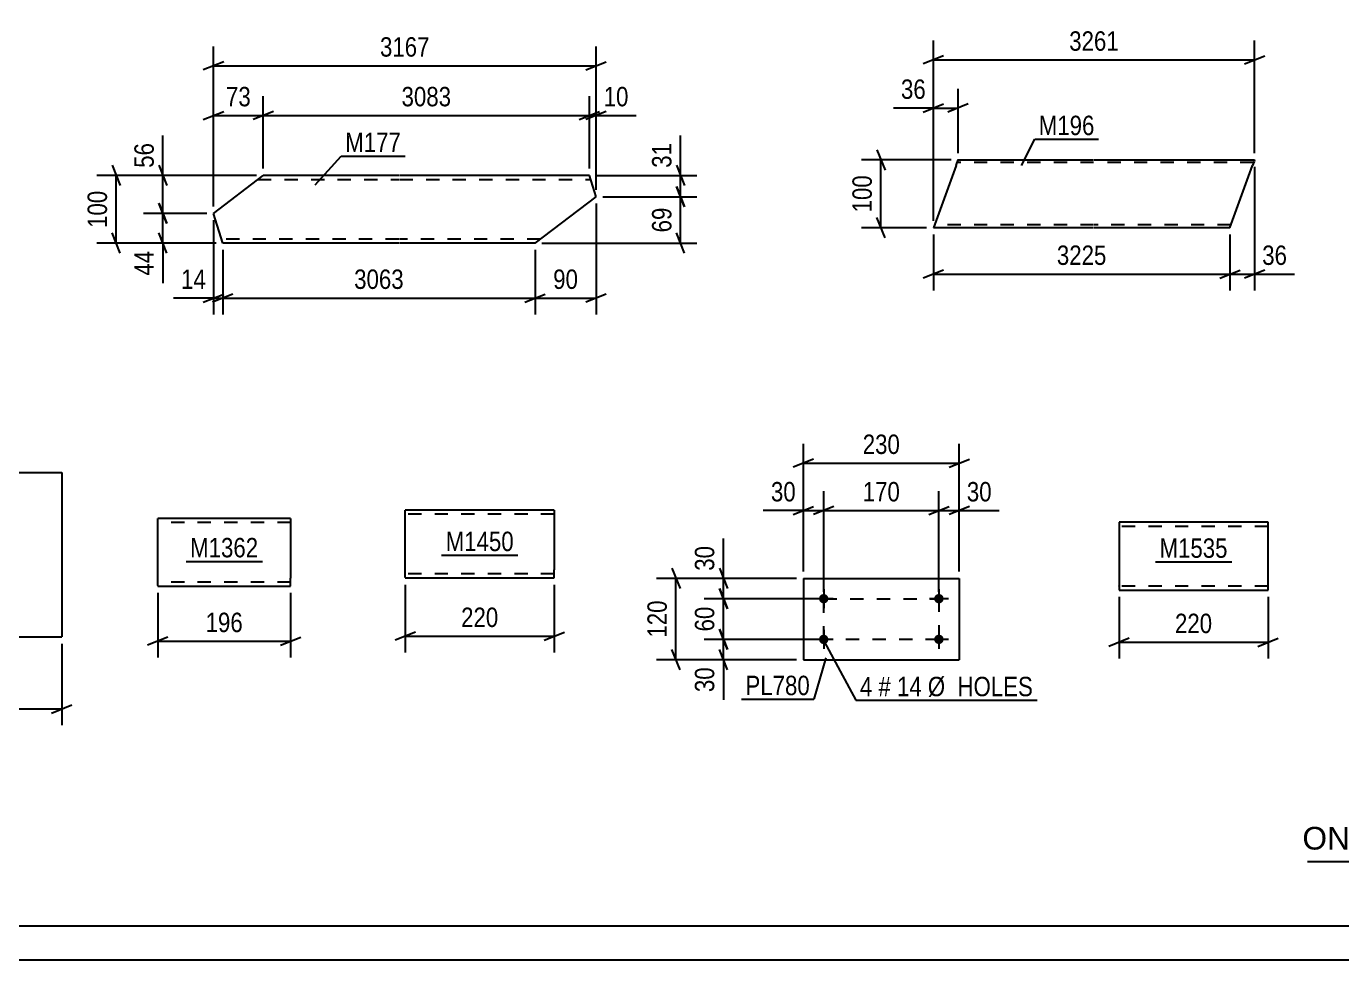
# Model space of a CAD drawing. Header units: millimetres. Extents: x 0 to 841, y 0 to 594.
# Drawn here: x 214 to 408, y 0 to 137.7 of the extents above; entities that cross this region are included whole.
import ezdxf

# ---------------------------------------------------------------- set-up
doc = ezdxf.new("R2010")
doc.units = ezdxf.units.MM
doc.linetypes.add('DXK_LINE_DOT2', pattern=[3.9198, 1.9599, -1.9599])
doc.styles.add('Arial', font='ARIAL.TTF', dxfattribs={"height": 0.2})
doc.styles.add('Arial Narrow', font='ARIALN.TTF', dxfattribs={"height": 0.2})

# ---------------------------------------------------------------- blocks, each defined once
blk = doc.blocks.new('Unknown-814748569-1133')
at = {"color": 5, "linetype": 'Continuous'}
for p, q in [((5, 5), (836, 5)), ((0, 0), (841, 0))]:
    blk.add_line(p, q, dxfattribs=at)
blk = doc.blocks.new('Unknown-814748569-16359')
at = {"color": 7, "linetype": 'Continuous'}
blk.add_line((403, 14.5), (473, 14.5), dxfattribs=at)
at = {"color": 7, "style": 'Arial'}
blk.add_text('ONE-TRUSS MARKED AS TR919', height=3.3428, dxfattribs=at).set_placement((402.24, 16.25))
blk = doc.blocks.new('Part-814748569-10528 - 10527')
at = {"color": 2, "linetype": 'Continuous'}
for p, q in [((397.17, 64.53), (375.2, 64.53)), ((375.2, 64.53), (375.2, 54.62)), ((397.17, 54.53), (397.17, 64.53)), ((375.2, 54.62), (375.2, 54.53)), ((375.2, 54.53), (397.17, 54.53))]:
    blk.add_line(p, q, dxfattribs=at)
at = {"color": 7, "linetype": 'DXK_LINE_DOT2'}
for p, q in [((397.17, 63.93), (375.2, 63.93)), ((375.2, 55.13), (375.2, 55.17)), ((397.17, 55.13), (375.2, 55.13)), ((397.17, 55.13), (397.17, 55.17))]:
    blk.add_line(p, q, dxfattribs=at)
blk = doc.blocks.new('Part-814748569-2172 - 2158')
at = {"color": 2, "linetype": 'Continuous'}
for p, q in [((197.8, 71.9), (197.8, 47.61)), ((197.8, 71.9), (219.23, 71.9)), ((219.23, 71.9), (219.23, 47.61)), ((197.8, 47.61), (219.23, 47.61))]:
    blk.add_line(p, q, dxfattribs=at)
blk = doc.blocks.new('Part-814748569-2364 - 2348')
at = {"color": 2, "linetype": 'Continuous'}
for p, q in [((351.15, 117.19), (347.8, 107.99)), ((351.15, 117.19), (351.44, 117.99)), ((351.44, 117.99), (371.44, 117.99)), ((371.54, 117.99), (395.18, 117.99)), ((391.54, 107.99), (394.89, 117.19)), ((395.1, 117.76), (394.89, 117.19)), ((395.16, 117.93), (395.1, 117.76)), ((395.18, 117.99), (395.16, 117.93)), ((371.44, 107.99), (347.8, 107.99)), ((391.54, 107.99), (371.54, 107.99))]:
    blk.add_line(p, q, dxfattribs=at)
at = {"color": 7, "linetype": 'DXK_LINE_DOT2'}
for p, q in [((371.44, 117.59), (351.3, 117.59)), ((351.42, 117.93), (351.36, 117.76)), ((351.44, 117.99), (351.42, 117.93)), ((395.04, 117.59), (371.54, 117.59)), ((395.18, 117.99), (395.1, 117.76)), ((371.44, 108.39), (347.95, 108.39)), ((391.69, 108.39), (371.54, 108.39))]:
    blk.add_line(p, q, dxfattribs=at)
blk = doc.blocks.new('Part-814748569-1372 - 1344')
at = {"color": 2, "linetype": 'Continuous'}
for p, q in [((241.61, 110.11), (248.95, 115.71)), ((268.95, 115.71), (248.95, 115.71)), ((297.06, 115.71), (269.05, 115.71)), ((298.04, 112.56), (297.06, 115.71)), ((289.05, 105.71), (298.04, 112.56)), ((242.98, 105.71), (241.61, 110.11)), ((268.95, 105.71), (242.98, 105.71)), ((289.05, 105.71), (269.05, 105.71))]:
    blk.add_line(p, q, dxfattribs=at)
at = {"color": 7, "linetype": 'DXK_LINE_DOT2'}
for p, q in [((248.16, 115.11), (268.95, 115.11)), ((269.05, 115.11), (297.25, 115.11)), ((268.95, 106.31), (242.79, 106.31)), ((289.84, 106.31), (269.05, 106.31))]:
    blk.add_line(p, q, dxfattribs=at)
blk = doc.blocks.new('Part-814748569-10412 - 10411')
at = {"color": 2, "linetype": 'Continuous'}
for p, q in [((328.62, 56.26), (328.62, 44.26)), ((328.62, 56.26), (351.62, 56.26)), ((351.62, 56.26), (351.62, 44.26)), ((328.62, 44.26), (351.62, 44.26))]:
    blk.add_line(p, q, dxfattribs=at)
blk = doc.blocks.new('Bolt-814748569-10413 - 10411')
at = {"linetype": 'Continuous'}
for points in [[(331.62, 52.56, -1), (331.62, 53.96, -1)], [(348.62, 52.56, -1), (348.62, 53.96, -1)], [(331.62, 46.56, -1), (331.62, 47.96, -1)], [(348.62, 46.56, -1), (348.62, 47.96, -1)]]:
    blk.add_hatch(color=1, dxfattribs=at).paths.add_polyline_path(points)
at = {"color": 1, "linetype": 'Continuous'}
for p, q in [((331.62, 54.66), (331.62, 51.86)), ((348.62, 54.66), (348.62, 51.86)), ((333.02, 53.26), (330.22, 53.26)), ((350.02, 53.26), (347.22, 53.26)), ((331.62, 48.66), (331.62, 45.86)), ((348.62, 48.66), (348.62, 45.86)), ((333.02, 47.26), (330.22, 47.26)), ((350.02, 47.26), (347.22, 47.26))]:
    blk.add_line(p, q, dxfattribs=at)
blk = doc.blocks.new('Part-814748569-6465 - 6461')
at = {"color": 2, "linetype": 'Continuous'}
for p, q in [((252.99, 65.11), (233.39, 65.11)), ((233.39, 55.2), (233.39, 65.11)), ((252.99, 65.11), (252.99, 56.31)), ((252.99, 55.11), (252.99, 56.31)), ((233.39, 55.2), (233.39, 55.11)), ((233.39, 55.11), (252.99, 55.11))]:
    blk.add_line(p, q, dxfattribs=at)
at = {"color": 7, "linetype": 'DXK_LINE_DOT2'}
for p, q in [((252.99, 64.51), (233.39, 64.51)), ((233.39, 55.71), (233.39, 55.75)), ((252.99, 55.71), (233.39, 55.71)), ((252.99, 55.75), (252.99, 56.08)), ((252.99, 55.71), (252.99, 55.75))]:
    blk.add_line(p, q, dxfattribs=at)
blk = doc.blocks.new('Part-814748569-6695 - 6691')
at = {"color": 2, "linetype": 'Continuous'}
for p, q in [((291.88, 66.32), (269.89, 66.32)), ((269.89, 56.41), (269.89, 66.32)), ((291.88, 66.32), (291.88, 57.52)), ((269.89, 56.41), (269.89, 56.32)), ((269.89, 56.32), (291.88, 56.32)), ((291.88, 56.32), (291.88, 57.52))]:
    blk.add_line(p, q, dxfattribs=at)
at = {"color": 7, "linetype": 'DXK_LINE_DOT2'}
for p, q in [((291.88, 65.72), (269.89, 65.72)), ((269.89, 56.92), (269.89, 56.97)), ((291.88, 56.92), (269.89, 56.92)), ((291.88, 56.97), (291.88, 57.29)), ((291.88, 56.92), (291.88, 56.97))]:
    blk.add_line(p, q, dxfattribs=at)
blk = doc.blocks.new('Rectangle-814748569-15511 - 10411')
at = {"color": 1, "linetype": 'DXK_LINE_DOT2'}
blk.add_lwpolyline([(331.62, 53.26), (348.62, 53.26), (348.62, 47.26), (331.62, 47.26), (331.62, 53.26)], close=True, dxfattribs=at)
blk = doc.blocks.new('StraightDimension-814748569-10530 - 10527')
at = {"color": 7, "linetype": 'Continuous'}
for p, q in [((375.2, 53.53), (375.2, 44.43)), ((397.17, 53.53), (397.17, 44.43)), ((376.7, 47.43), (373.7, 46.23)), ((375.2, 46.83), (397.17, 46.83)), ((395.67, 46.23), (398.67, 47.43))]:
    blk.add_line(p, q, dxfattribs=at)
at = {"color": 0}
blk.add_wipeout([(389.53, 47.58), (389.53, 51.78), (382.84, 51.78), (382.84, 47.58)], dxfattribs=at)
at = {"color": 3, "style": 'Arial Narrow'}
blk.add_text('220', height=2.863, dxfattribs=at).set_placement((383.44, 48.18))
blk = doc.blocks.new('StraightDimension-814748569-2174 - 2158')
at = {"color": 7, "linetype": 'Continuous'}
for p, q in [((197.8, 46.61), (197.8, 34.59)), ((219.23, 46.61), (219.23, 34.59)), ((199.3, 37.59), (196.3, 36.39)), ((197.8, 36.99), (219.23, 36.99)), ((217.73, 36.39), (220.73, 37.59))]:
    blk.add_line(p, q, dxfattribs=at)
at = {"color": 0}
blk.add_wipeout([(211.86, 37.74), (211.86, 41.94), (205.18, 41.94), (205.18, 37.74)], dxfattribs=at)
at = {"color": 3, "style": 'Arial Narrow'}
blk.add_text('150', height=2.863, dxfattribs=at).set_placement((205.78, 38.34))
blk = doc.blocks.new('StraightDimension-814748569-2423 - 2348')
at = {"color": 7, "linetype": 'Continuous'}
for p, q in [((347.8, 106.99), (347.8, 98.75)), ((391.54, 106.99), (391.54, 98.75)), ((349.3, 101.75), (346.3, 100.55)), ((347.8, 101.15), (391.54, 101.15)), ((390.04, 100.55), (393.04, 101.75))]:
    blk.add_line(p, q, dxfattribs=at)
at = {"color": 0}
blk.add_wipeout([(373.93, 101.9), (373.93, 106.1), (365.42, 106.1), (365.42, 101.9)], dxfattribs=at)
at = {"color": 3, "style": 'Arial Narrow'}
blk.add_text('3225', height=2.863, dxfattribs=at).set_placement((366.02, 102.5))
blk = doc.blocks.new('StraightDimension-814748569-2367 - 2348')
at = {"color": 7, "linetype": 'Continuous'}
for p, q in [((339.47, 119.49), (340.67, 116.49)), ((350.44, 117.99), (337.22, 117.99)), ((340.07, 107.99), (340.07, 117.99)), ((340.67, 106.49), (339.47, 109.49)), ((346.8, 107.99), (337.22, 107.99))]:
    blk.add_line(p, q, dxfattribs=at)
at = {"color": 0}
blk.add_wipeout([(339.32, 116.33), (335.12, 116.33), (335.12, 109.65), (339.32, 109.65)], dxfattribs=at)
at = {"color": 3, "style": 'Arial Narrow'}
blk.add_text('100', height=2.863, rotation=90.0002, dxfattribs=at).set_placement((338.72, 110.25))
blk = doc.blocks.new('StraightDimension-814748569-2411 - 2348')
at = {"color": 7, "linetype": 'Continuous'}
for p, q in [((395.18, 116.99), (395.18, 98.75)), ((391.54, 106.99), (391.54, 98.75)), ((390.04, 100.55), (393.04, 101.75)), ((391.54, 101.15), (395.18, 101.15)), ((396.68, 101.75), (393.68, 100.55))]:
    blk.add_line(p, q, dxfattribs=at)
at = {"color": 0}
blk.add_wipeout([(400.57, 101.9), (400.57, 106.1), (395.71, 106.1), (395.71, 101.9)], dxfattribs=at)
at = {"color": 7, "linetype": 'Continuous'}
blk.add_line((395.18, 101.15), (401.09, 101.15), dxfattribs=at)
blk.add_line((395.18, 101.15), (401.09, 101.15), dxfattribs=at)
at = {"color": 3, "style": 'Arial Narrow'}
blk.add_text('36', height=2.863, dxfattribs=at).set_placement((396.31, 102.5))
blk = doc.blocks.new('StraightDimension-814748569-2387 - 2348')
at = {"color": 7, "linetype": 'Continuous'}
for p, q in [((347.8, 108.99), (347.8, 135.6)), ((395.18, 118.99), (395.18, 135.6)), ((349.3, 133.35), (346.3, 132.15)), ((347.8, 132.75), (395.18, 132.75)), ((393.68, 132.15), (396.68, 133.35))]:
    blk.add_line(p, q, dxfattribs=at)
at = {"color": 0}
blk.add_wipeout([(375.75, 133.5), (375.75, 137.7), (367.24, 137.7), (367.24, 133.5)], dxfattribs=at)
at = {"color": 3, "style": 'Arial Narrow'}
blk.add_text('3261', height=2.863, dxfattribs=at).set_placement((367.84, 134.1))
blk = doc.blocks.new('StraightDimension-814748569-2398 - 2348')
at = {"color": 7, "linetype": 'Continuous'}
for p, q in [((347.8, 108.99), (347.8, 128.5)), ((351.44, 118.99), (351.44, 128.5)), ((346.3, 125.05), (349.3, 126.25)), ((352.94, 126.25), (349.94, 125.05)), ((347.8, 125.65), (351.44, 125.65))]:
    blk.add_line(p, q, dxfattribs=at)
at = {"color": 0}
blk.add_wipeout([(347.28, 126.4), (347.28, 130.6), (342.42, 130.6), (342.42, 126.4)], dxfattribs=at)
at = {"color": 7, "linetype": 'Continuous'}
blk.add_line((347.8, 125.65), (341.9, 125.65), dxfattribs=at)
blk.add_line((347.8, 125.65), (341.9, 125.65), dxfattribs=at)
at = {"color": 3, "style": 'Arial Narrow'}
blk.add_text('36', height=2.863, dxfattribs=at).set_placement((343.02, 127))
blk = doc.blocks.new('StraightDimension-814748569-1471 - 1344')
at = {"color": 7, "linetype": 'Continuous'}
for p, q in [((233.55, 111.61), (234.75, 108.61)), ((240.61, 110.11), (231.3, 110.11)), ((234.15, 105.71), (234.15, 110.11)), ((234.75, 104.21), (233.55, 107.21)), ((241.98, 105.71), (231.3, 105.71))]:
    blk.add_line(p, q, dxfattribs=at)
at = {"color": 0}
blk.add_wipeout([(233.4, 105.18), (229.2, 105.18), (229.2, 100.32), (233.4, 100.32)], dxfattribs=at)
at = {"color": 7, "linetype": 'Continuous'}
blk.add_line((234.15, 105.71), (234.15, 99.8), dxfattribs=at)
blk.add_line((234.15, 105.71), (234.15, 99.8), dxfattribs=at)
at = {"color": 3, "style": 'Arial Narrow'}
blk.add_text('44', height=2.863, rotation=90.0002, dxfattribs=at).set_placement((232.8, 100.92))
blk = doc.blocks.new('StraightDimension-814748569-1562 - 1344')
at = {"color": 7, "linetype": 'Continuous'}
for p, q in [((298.04, 111.56), (298.04, 95.21)), ((289.05, 104.71), (289.05, 95.21)), ((287.55, 97.01), (290.55, 98.21)), ((289.05, 97.61), (298.04, 97.61)), ((299.54, 98.21), (296.54, 97.01))]:
    blk.add_line(p, q, dxfattribs=at)
at = {"color": 0}
blk.add_wipeout([(295.98, 98.36), (295.98, 102.56), (291.12, 102.56), (291.12, 98.36)], dxfattribs=at)
at = {"color": 3, "style": 'Arial Narrow'}
blk.add_text('90', height=2.863, dxfattribs=at).set_placement((291.72, 98.96))
blk = doc.blocks.new('StraightDimension-814748569-1375 - 1344')
at = {"color": 7, "linetype": 'Continuous'}
for p, q in [((226.65, 117.21), (227.85, 114.21)), ((247.95, 115.71), (224.4, 115.71)), ((227.25, 105.71), (227.25, 115.71)), ((227.85, 104.21), (226.65, 107.21)), ((241.98, 105.71), (224.4, 105.71))]:
    blk.add_line(p, q, dxfattribs=at)
at = {"color": 0}
blk.add_wipeout([(226.5, 114.05), (222.3, 114.05), (222.3, 107.36), (226.5, 107.36)], dxfattribs=at)
at = {"color": 3, "style": 'Arial Narrow'}
blk.add_text('100', height=2.863, rotation=90.0002, dxfattribs=at).set_placement((225.9, 107.96))
blk = doc.blocks.new('StraightDimension-814748569-1418 - 1344')
at = {"color": 7, "linetype": 'Continuous'}
for p, q in [((309.91, 117.21), (311.11, 114.21)), ((298.06, 115.71), (312.91, 115.71)), ((310.51, 112.56), (310.51, 115.71)), ((299.04, 112.56), (312.91, 112.56)), ((311.11, 111.06), (309.91, 114.06))]:
    blk.add_line(p, q, dxfattribs=at)
at = {"color": 0}
blk.add_wipeout([(309.76, 121.09), (305.56, 121.09), (305.56, 116.23), (309.76, 116.23)], dxfattribs=at)
at = {"color": 7, "linetype": 'Continuous'}
blk.add_line((310.51, 115.71), (310.51, 121.61), dxfattribs=at)
blk.add_line((310.51, 115.71), (310.51, 121.61), dxfattribs=at)
at = {"color": 3, "style": 'Arial Narrow'}
blk.add_text('31', height=2.863, rotation=90.0002, dxfattribs=at).set_placement((309.16, 116.83))
blk = doc.blocks.new('StraightDimension-814748569-1446 - 1344')
at = {"color": 7, "linetype": 'Continuous'}
for p, q in [((299.04, 112.56), (312.91, 112.56)), ((309.91, 114.06), (311.11, 111.06)), ((310.51, 105.71), (310.51, 112.56)), ((311.11, 104.21), (309.91, 107.21)), ((290.05, 105.71), (312.91, 105.71))]:
    blk.add_line(p, q, dxfattribs=at)
at = {"color": 0}
blk.add_wipeout([(309.76, 111.56), (305.56, 111.56), (305.56, 106.7), (309.76, 106.7)], dxfattribs=at)
at = {"color": 3, "style": 'Arial Narrow'}
blk.add_text('69', height=2.863, rotation=90.0002, dxfattribs=at).set_placement((309.16, 107.3))
blk = doc.blocks.new('StraightDimension-814748569-1496 - 1344')
at = {"color": 7, "linetype": 'Continuous'}
for p, q in [((233.55, 117.21), (234.75, 114.21)), ((247.95, 115.71), (231.3, 115.71)), ((234.15, 110.11), (234.15, 115.71)), ((234.75, 108.61), (233.55, 111.61)), ((240.61, 110.11), (231.3, 110.11))]:
    blk.add_line(p, q, dxfattribs=at)
at = {"color": 0}
blk.add_wipeout([(233.4, 121.09), (229.2, 121.09), (229.2, 116.23), (233.4, 116.23)], dxfattribs=at)
at = {"color": 7, "linetype": 'Continuous'}
blk.add_line((234.15, 115.71), (234.15, 121.61), dxfattribs=at)
blk.add_line((234.15, 115.71), (234.15, 121.61), dxfattribs=at)
at = {"color": 3, "style": 'Arial Narrow'}
blk.add_text('56', height=2.863, rotation=90.0002, dxfattribs=at).set_placement((232.8, 116.83))
blk = doc.blocks.new('StraightDimension-814748569-1632 - 1344')
at = {"color": 7, "linetype": 'Continuous'}
for p, q in [((241.61, 111.11), (241.61, 127.4)), ((248.95, 116.71), (248.95, 127.4)), ((240.11, 123.95), (243.11, 125.15)), ((241.61, 124.55), (248.95, 124.55)), ((250.45, 125.15), (247.45, 123.95))]:
    blk.add_line(p, q, dxfattribs=at)
at = {"color": 0}
blk.add_wipeout([(247.71, 125.3), (247.71, 129.5), (242.85, 129.5), (242.85, 125.3)], dxfattribs=at)
at = {"color": 3, "style": 'Arial Narrow'}
blk.add_text('73', height=2.863, dxfattribs=at).set_placement((243.45, 125.9))
blk = doc.blocks.new('StraightDimension-814748569-1521 - 1344')
at = {"color": 7, "linetype": 'Continuous'}
for p, q in [((241.61, 109.11), (241.61, 95.21)), ((242.98, 104.71), (242.98, 95.21)), ((240.11, 97.01), (243.11, 98.21)), ((244.48, 98.21), (241.48, 97.01)), ((241.61, 97.61), (242.98, 97.61))]:
    blk.add_line(p, q, dxfattribs=at)
at = {"color": 0}
blk.add_wipeout([(241.08, 98.36), (241.08, 102.56), (236.23, 102.56), (236.23, 98.36)], dxfattribs=at)
at = {"color": 7, "linetype": 'Continuous'}
blk.add_line((241.61, 97.61), (235.7, 97.61), dxfattribs=at)
blk.add_line((241.61, 97.61), (235.7, 97.61), dxfattribs=at)
at = {"color": 3, "style": 'Arial Narrow'}
blk.add_text('14', height=2.863, dxfattribs=at).set_placement((236.83, 98.96))
blk = doc.blocks.new('StraightDimension-814748569-1538 - 1344')
at = {"color": 7, "linetype": 'Continuous'}
for p, q in [((242.98, 104.71), (242.98, 95.21)), ((289.05, 104.71), (289.05, 95.21)), ((244.48, 98.21), (241.48, 97.01)), ((242.98, 97.61), (289.05, 97.61)), ((287.55, 97.01), (290.55, 98.21))]:
    blk.add_line(p, q, dxfattribs=at)
at = {"color": 0}
blk.add_wipeout([(270.27, 98.36), (270.27, 102.56), (261.76, 102.56), (261.76, 98.36)], dxfattribs=at)
at = {"color": 3, "style": 'Arial Narrow'}
blk.add_text('3063', height=2.863, dxfattribs=at).set_placement((262.36, 98.96))
blk = doc.blocks.new('StraightDimension-814748569-1580 - 1344')
at = {"color": 7, "linetype": 'Continuous'}
for p, q in [((241.61, 111.11), (241.61, 134.73)), ((298.04, 113.56), (298.04, 134.73)), ((243.11, 132.48), (240.11, 131.28)), ((296.54, 131.28), (299.54, 132.48)), ((241.61, 131.88), (298.04, 131.88))]:
    blk.add_line(p, q, dxfattribs=at)
at = {"color": 0}
blk.add_wipeout([(274.08, 132.63), (274.08, 136.83), (265.57, 136.83), (265.57, 132.63)], dxfattribs=at)
at = {"color": 3, "style": 'Arial Narrow'}
blk.add_text('3167', height=2.863, dxfattribs=at).set_placement((266.17, 133.23))
blk = doc.blocks.new('StraightDimension-814748569-1591 - 1344')
at = {"color": 7, "linetype": 'Continuous'}
for p, q in [((297.06, 116.71), (297.06, 127.4)), ((298.04, 113.56), (298.04, 127.4)), ((295.56, 123.95), (298.56, 125.15)), ((299.54, 125.15), (296.54, 123.95)), ((297.06, 124.55), (298.04, 124.55))]:
    blk.add_line(p, q, dxfattribs=at)
at = {"color": 0}
blk.add_wipeout([(303.43, 125.3), (303.43, 129.5), (298.57, 129.5), (298.57, 125.3)], dxfattribs=at)
at = {"color": 7, "linetype": 'Continuous'}
blk.add_line((298.04, 124.55), (303.95, 124.55), dxfattribs=at)
blk.add_line((298.04, 124.55), (303.95, 124.55), dxfattribs=at)
at = {"color": 3, "style": 'Arial Narrow'}
blk.add_text('10', height=2.863, dxfattribs=at).set_placement((299.17, 125.9))
blk = doc.blocks.new('StraightDimension-814748569-1608 - 1344')
at = {"color": 7, "linetype": 'Continuous'}
for p, q in [((248.95, 116.71), (248.95, 127.4)), ((297.06, 116.71), (297.06, 127.4)), ((250.45, 125.15), (247.45, 123.95)), ((248.95, 124.55), (297.06, 124.55)), ((295.56, 123.95), (298.56, 125.15))]:
    blk.add_line(p, q, dxfattribs=at)
at = {"color": 0}
blk.add_wipeout([(277.26, 125.3), (277.26, 129.5), (268.75, 129.5), (268.75, 125.3)], dxfattribs=at)
at = {"color": 3, "style": 'Arial Narrow'}
blk.add_text('3083', height=2.863, dxfattribs=at).set_placement((269.35, 125.9))
blk = doc.blocks.new('StraightDimension-814748569-10416 - 10411')
at = {"color": 7, "linetype": 'Continuous'}
for p, q in [((316.23, 54.76), (317.43, 51.76)), ((330.62, 53.26), (313.98, 53.26)), ((316.83, 47.26), (316.83, 53.26)), ((317.43, 45.76), (316.23, 48.76)), ((330.62, 47.26), (313.98, 47.26))]:
    blk.add_line(p, q, dxfattribs=at)
at = {"color": 0}
blk.add_wipeout([(316.08, 52.69), (311.88, 52.69), (311.88, 47.83), (316.08, 47.83)], dxfattribs=at)
at = {"color": 3, "style": 'Arial Narrow'}
blk.add_text('60', height=2.863, rotation=90.0002, dxfattribs=at).set_placement((315.48, 48.43))
blk = doc.blocks.new('StraightDimension-814748569-10432 - 10411')
at = {"color": 7, "linetype": 'Continuous'}
for p, q in [((331.62, 54.26), (331.62, 69.11)), ((348.62, 54.26), (348.62, 69.11)), ((333.12, 66.86), (330.12, 65.66)), ((331.62, 66.26), (348.62, 66.26)), ((347.12, 65.66), (350.12, 66.86))]:
    blk.add_line(p, q, dxfattribs=at)
at = {"color": 0}
blk.add_wipeout([(343.46, 67.01), (343.46, 71.21), (336.78, 71.21), (336.78, 67.01)], dxfattribs=at)
at = {"color": 3, "style": 'Arial Narrow'}
blk.add_text('170', height=2.863, dxfattribs=at).set_placement((337.38, 67.61))
blk = doc.blocks.new('StraightDimension-814748569-10415 - 10411')
at = {"color": 7, "linetype": 'Continuous'}
for p, q in [((316.23, 57.76), (317.43, 54.76)), ((327.62, 56.26), (313.98, 56.26)), ((317.43, 51.76), (316.23, 54.76)), ((316.83, 53.26), (316.83, 56.26)), ((330.62, 53.26), (313.98, 53.26))]:
    blk.add_line(p, q, dxfattribs=at)
at = {"color": 0}
blk.add_wipeout([(316.08, 61.64), (311.88, 61.64), (311.88, 56.78), (316.08, 56.78)], dxfattribs=at)
at = {"color": 7, "linetype": 'Continuous'}
blk.add_line((316.83, 56.26), (316.83, 62.16), dxfattribs=at)
blk.add_line((316.83, 56.26), (316.83, 62.16), dxfattribs=at)
at = {"color": 3, "style": 'Arial Narrow'}
blk.add_text('30', height=2.863, rotation=90.0002, dxfattribs=at).set_placement((315.48, 57.38))
blk = doc.blocks.new('StraightDimension-814748569-10417 - 10411')
at = {"color": 7, "linetype": 'Continuous'}
for p, q in [((316.23, 48.76), (317.43, 45.76)), ((330.62, 47.26), (313.98, 47.26)), ((316.83, 44.26), (316.83, 47.26)), ((317.43, 42.76), (316.23, 45.76)), ((327.62, 44.26), (313.98, 44.26))]:
    blk.add_line(p, q, dxfattribs=at)
at = {"color": 0}
blk.add_wipeout([(316.08, 43.73), (311.88, 43.73), (311.88, 38.88), (316.08, 38.88)], dxfattribs=at)
at = {"color": 7, "linetype": 'Continuous'}
blk.add_line((316.83, 44.26), (316.83, 38.35), dxfattribs=at)
blk.add_line((316.83, 44.26), (316.83, 38.35), dxfattribs=at)
at = {"color": 3, "style": 'Arial Narrow'}
blk.add_text('30', height=2.863, rotation=90.0002, dxfattribs=at).set_placement((315.48, 39.48))
blk = doc.blocks.new('StraightDimension-814748569-10427 - 10411')
at = {"color": 7, "linetype": 'Continuous'}
for p, q in [((309.23, 57.76), (310.43, 54.76)), ((327.62, 56.26), (306.98, 56.26)), ((309.83, 44.26), (309.83, 56.26)), ((310.43, 42.76), (309.23, 45.76)), ((327.62, 44.26), (306.98, 44.26))]:
    blk.add_line(p, q, dxfattribs=at)
at = {"color": 0}
blk.add_wipeout([(309.08, 53.6), (304.88, 53.6), (304.88, 46.92), (309.08, 46.92)], dxfattribs=at)
at = {"color": 3, "style": 'Arial Narrow'}
blk.add_text('120', height=2.863, rotation=90.0002, dxfattribs=at).set_placement((308.48, 47.52))
blk = doc.blocks.new('StraightDimension-814748569-10431 - 10411')
at = {"color": 7, "linetype": 'Continuous'}
for p, q in [((348.62, 54.26), (348.62, 69.11)), ((351.62, 57.26), (351.62, 69.11)), ((347.12, 65.66), (350.12, 66.86)), ((348.62, 66.26), (351.62, 66.26)), ((353.12, 66.86), (350.12, 65.66))]:
    blk.add_line(p, q, dxfattribs=at)
at = {"color": 0}
blk.add_wipeout([(357, 67.01), (357, 71.21), (352.14, 71.21), (352.14, 67.01)], dxfattribs=at)
at = {"color": 7, "linetype": 'Continuous'}
blk.add_line((351.62, 66.26), (357.53, 66.26), dxfattribs=at)
blk.add_line((351.62, 66.26), (357.53, 66.26), dxfattribs=at)
at = {"color": 3, "style": 'Arial Narrow'}
blk.add_text('30', height=2.863, dxfattribs=at).set_placement((352.74, 67.61))
blk = doc.blocks.new('StraightDimension-814748569-10433 - 10411')
at = {"color": 7, "linetype": 'Continuous'}
for p, q in [((328.62, 57.26), (328.62, 69.11)), ((331.62, 54.26), (331.62, 69.11)), ((327.12, 65.66), (330.12, 66.86)), ((328.62, 66.26), (331.62, 66.26)), ((333.12, 66.86), (330.12, 65.66))]:
    blk.add_line(p, q, dxfattribs=at)
at = {"color": 0}
blk.add_wipeout([(328.09, 67.01), (328.09, 71.21), (323.24, 71.21), (323.24, 67.01)], dxfattribs=at)
at = {"color": 7, "linetype": 'Continuous'}
blk.add_line((328.62, 66.26), (322.71, 66.26), dxfattribs=at)
blk.add_line((328.62, 66.26), (322.71, 66.26), dxfattribs=at)
at = {"color": 3, "style": 'Arial Narrow'}
blk.add_text('30', height=2.863, dxfattribs=at).set_placement((323.84, 67.61))
blk = doc.blocks.new('StraightDimension-814748569-10443 - 10411')
at = {"color": 7, "linetype": 'Continuous'}
for p, q in [((328.62, 57.26), (328.62, 76.11)), ((351.62, 57.26), (351.62, 76.11)), ((330.12, 73.86), (327.12, 72.66)), ((350.12, 72.66), (353.12, 73.86)), ((328.62, 73.26), (351.62, 73.26))]:
    blk.add_line(p, q, dxfattribs=at)
at = {"color": 0}
blk.add_wipeout([(343.46, 74.01), (343.46, 78.21), (336.78, 78.21), (336.78, 74.01)], dxfattribs=at)
at = {"color": 3, "style": 'Arial Narrow'}
blk.add_text('230', height=2.863, dxfattribs=at).set_placement((337.38, 74.61))
blk = doc.blocks.new('StraightDimension-814748569-6467 - 6461')
at = {"color": 7, "linetype": 'Continuous'}
for p, q in [((233.39, 54.11), (233.39, 44.58)), ((252.99, 54.11), (252.99, 44.58)), ((234.89, 47.58), (231.89, 46.38)), ((233.39, 46.98), (252.99, 46.98)), ((251.49, 46.38), (254.49, 47.58))]:
    blk.add_line(p, q, dxfattribs=at)
at = {"color": 0}
blk.add_wipeout([(246.53, 47.73), (246.53, 51.93), (239.85, 51.93), (239.85, 47.73)], dxfattribs=at)
at = {"color": 3, "style": 'Arial Narrow'}
blk.add_text('196', height=2.863, dxfattribs=at).set_placement((240.45, 48.33))
blk = doc.blocks.new('StraightDimension-814748569-6697 - 6691')
at = {"color": 7, "linetype": 'Continuous'}
for p, q in [((269.89, 55.32), (269.89, 45.33)), ((291.88, 55.32), (291.88, 45.33)), ((271.39, 48.33), (268.39, 47.13)), ((269.89, 47.73), (291.88, 47.73)), ((290.38, 47.13), (293.38, 48.33))]:
    blk.add_line(p, q, dxfattribs=at)
at = {"color": 0}
blk.add_wipeout([(284.23, 48.48), (284.23, 52.68), (277.54, 52.68), (277.54, 48.48)], dxfattribs=at)
at = {"color": 3, "style": 'Arial Narrow'}
blk.add_text('220', height=2.863, dxfattribs=at).set_placement((278.14, 49.08))
blk = doc.blocks.new('Mark-814748569-10533 - 10527')
at = {"color": 0}
blk.add_wipeout([(391.21, 59.29), (391.21, 62.29), (381.16, 62.29), (381.16, 59.29)], dxfattribs=at)
blk.add_wipeout([(391.21, 59.29), (391.21, 62.29), (381.16, 62.29), (381.16, 59.29)], dxfattribs=at)
at = {"color": 30, "linetype": 'Continuous'}
blk.add_line((380.56, 58.69), (391.81, 58.69), dxfattribs=at)
at = {"color": 3, "style": 'Arial Narrow'}
blk.add_text('M1535', height=2.863, dxfattribs=at).set_placement((381.16, 59.29))
blk = doc.blocks.new('Mark-814748569-2360 - 2348')
at = {"color": 0}
blk.add_wipeout([(371.58, 121.65), (371.58, 124.65), (363.35, 124.65), (363.35, 121.65)], dxfattribs=at)
blk.add_wipeout([(371.58, 121.65), (371.58, 124.65), (363.35, 124.65), (363.35, 121.65)], dxfattribs=at)
at = {"color": 30, "linetype": 'Continuous'}
for p, q in [((360.82, 117.18), (362.75, 121.05)), ((362.75, 121.05), (372.18, 121.05))]:
    blk.add_line(p, q, dxfattribs=at)
at = {"color": 3, "style": 'Arial Narrow'}
blk.add_text('M196', height=2.863, dxfattribs=at).set_placement((363.35, 121.65))
blk = doc.blocks.new('Mark-814748569-1367 - 1344')
at = {"color": 0}
blk.add_wipeout([(269.26, 119.15), (269.26, 122.15), (261.04, 122.15), (261.04, 119.15)], dxfattribs=at)
blk.add_wipeout([(269.26, 119.15), (269.26, 122.15), (261.04, 122.15), (261.04, 119.15)], dxfattribs=at)
at = {"color": 30, "linetype": 'Continuous'}
for p, q in [((256.63, 114.31), (260.44, 118.55)), ((260.44, 118.55), (269.86, 118.55))]:
    blk.add_line(p, q, dxfattribs=at)
at = {"color": 3, "style": 'Arial Narrow'}
blk.add_text('M177', height=2.863, dxfattribs=at).set_placement((261.04, 119.15))
blk = doc.blocks.new('Mark-814748569-15521 - 10411')
at = {"color": 0}
blk.add_wipeout([(338.8, 38.87), (338.8, 41.87), (336.97, 41.87), (336.97, 38.87)], dxfattribs=at)
blk.add_wipeout([(338.8, 38.87), (338.8, 41.87), (336.97, 41.87), (336.97, 38.87)], dxfattribs=at)
at = {"color": 7, "linetype": 'Continuous'}
blk.add_line((331.41, 47.49), (336.37, 38.27), dxfattribs=at)
at = {"color": 3, "style": 'Arial Narrow'}
blk.add_text('4', height=2.86, dxfattribs=at).set_placement((336.97, 38.87))
at = {"color": 0}
blk.add_wipeout([(341.53, 38.87), (341.53, 41.87), (339.7, 41.87), (339.7, 38.87)], dxfattribs=at)
blk.add_wipeout([(341.53, 38.87), (341.53, 41.87), (339.7, 41.87), (339.7, 38.87)], dxfattribs=at)
blk.add_wipeout([(346.08, 38.87), (346.08, 41.87), (342.43, 41.87), (342.43, 38.87)], dxfattribs=at)
blk.add_wipeout([(346.08, 38.87), (346.08, 41.87), (342.43, 41.87), (342.43, 38.87)], dxfattribs=at)
at = {"color": 3, "style": 'Arial Narrow'}
for s, height, p in [('#', 2.86, (339.7, 38.87)), ('14', 2.863, (342.43, 38.87))]:
    blk.add_text(s, height=height, dxfattribs=at).set_placement(p)
at = {"color": 0}
blk.add_wipeout([(362.51, 38.87), (362.51, 41.87), (346.98, 41.87), (346.98, 38.87)], dxfattribs=at)
blk.add_wipeout([(362.51, 38.87), (362.51, 41.87), (346.98, 41.87), (346.98, 38.87)], dxfattribs=at)
at = {"color": 7, "linetype": 'Continuous'}
blk.add_line((336.37, 38.27), (363.11, 38.27), dxfattribs=at)
at = {"color": 3, "style": 'Arial Narrow'}
blk.add_text('Ø  HOLES', height=2.863, dxfattribs=at).set_placement((346.98, 38.87))
blk = doc.blocks.new('Mark-814748569-10446 - 10411')
at = {"color": 0}
blk.add_wipeout([(329.59, 39.03), (329.59, 42.03), (320.08, 42.03), (320.08, 39.03)], dxfattribs=at)
blk.add_wipeout([(329.59, 39.03), (329.59, 42.03), (320.08, 42.03), (320.08, 39.03)], dxfattribs=at)
at = {"color": 30, "linetype": 'Continuous'}
for p in [(331.96, 44.53), (319.48, 38.43)]:
    blk.add_line(p, (330.19, 38.43), dxfattribs=at)
at = {"color": 3, "style": 'Arial Narrow'}
blk.add_text('PL780', height=2.863, dxfattribs=at).set_placement((320.08, 39.03))
blk = doc.blocks.new('Mark-814748569-6463 - 6461')
at = {"color": 0}
blk.add_wipeout([(248.22, 59.36), (248.22, 62.36), (238.16, 62.36), (238.16, 59.36)], dxfattribs=at)
blk.add_wipeout([(248.22, 59.36), (248.22, 62.36), (238.16, 62.36), (238.16, 59.36)], dxfattribs=at)
at = {"color": 30, "linetype": 'Continuous'}
blk.add_line((237.56, 58.76), (248.82, 58.76), dxfattribs=at)
at = {"color": 3, "style": 'Arial Narrow'}
blk.add_text('M1362', height=2.863, dxfattribs=at).set_placement((238.16, 59.36))
blk = doc.blocks.new('Mark-814748569-6693 - 6691')
at = {"color": 0}
blk.add_wipeout([(285.91, 60.28), (285.91, 63.28), (275.86, 63.28), (275.86, 60.28)], dxfattribs=at)
blk.add_wipeout([(285.91, 60.28), (285.91, 63.28), (275.86, 63.28), (275.86, 60.28)], dxfattribs=at)
at = {"color": 30, "linetype": 'Continuous'}
blk.add_line((275.26, 59.68), (286.51, 59.68), dxfattribs=at)
at = {"color": 3, "style": 'Arial Narrow'}
blk.add_text('M1450', height=2.863, dxfattribs=at).set_placement((275.86, 60.28))

msp = doc.modelspace()

# ---------------------------------------------------------------- block references
for name in ['Unknown-814748569-1133', 'Part-814748569-2364 - 2348', 'Part-814748569-1372 - 1344', 'Part-814748569-2172 - 2158', 'Part-814748569-6695 - 6691', 'Part-814748569-6465 - 6461', 'Part-814748569-10528 - 10527', 'Part-814748569-10412 - 10411', 'Bolt-814748569-10413 - 10411', 'Rectangle-814748569-15511 - 10411', 'Unknown-814748569-16359']:
    msp.add_blockref(name, (0, 0))

# ---------------------------------------------------------------- next in the draw order: block references
for name in ['StraightDimension-814748569-1471 - 1344', 'StraightDimension-814748569-1562 - 1344', 'StraightDimension-814748569-2423 - 2348', 'Mark-814748569-6463 - 6461', 'Mark-814748569-6693 - 6691', 'Mark-814748569-10533 - 10527', 'StraightDimension-814748569-6697 - 6691', 'StraightDimension-814748569-10416 - 10411', 'StraightDimension-814748569-6467 - 6461', 'StraightDimension-814748569-10530 - 10527', 'StraightDimension-814748569-2174 - 2158']:
    msp.add_blockref(name, (0, 0))

# ---------------------------------------------------------------- next in the draw order: block references
for name in ['StraightDimension-814748569-1418 - 1344', 'StraightDimension-814748569-2367 - 2348', 'StraightDimension-814748569-1375 - 1344', 'StraightDimension-814748569-2411 - 2348', 'StraightDimension-814748569-10432 - 10411', 'StraightDimension-814748569-10417 - 10411']:
    msp.add_blockref(name, (0, 0))

# ---------------------------------------------------------------- next in the draw order: block references
for name in ['StraightDimension-814748569-2387 - 2348', 'StraightDimension-814748569-1496 - 1344', 'StraightDimension-814748569-1446 - 1344', 'StraightDimension-814748569-10431 - 10411', 'StraightDimension-814748569-10415 - 10411', 'Mark-814748569-15521 - 10411']:
    msp.add_blockref(name, (0, 0))

# ---------------------------------------------------------------- next in the draw order: block references
for name in ['StraightDimension-814748569-2398 - 2348', 'StraightDimension-814748569-1632 - 1344', 'Mark-814748569-2360 - 2348', 'StraightDimension-814748569-1521 - 1344', 'StraightDimension-814748569-10427 - 10411']:
    msp.add_blockref(name, (0, 0))

# ---------------------------------------------------------------- next in the draw order: block references
for name in ['StraightDimension-814748569-1580 - 1344', 'StraightDimension-814748569-1538 - 1344', 'StraightDimension-814748569-10433 - 10411', 'Mark-814748569-10446 - 10411']:
    msp.add_blockref(name, (0, 0))

# ---------------------------------------------------------------- next in the draw order: block references
for name in ['StraightDimension-814748569-1591 - 1344', 'StraightDimension-814748569-10443 - 10411']:
    msp.add_blockref(name, (0, 0))

# ---------------------------------------------------------------- next in the draw order: block references
msp.add_blockref('StraightDimension-814748569-1608 - 1344', (0, 0))

# ---------------------------------------------------------------- next in the draw order: block references
msp.add_blockref('Mark-814748569-1367 - 1344', (0, 0))

doc.saveas('drawing.dxf')
